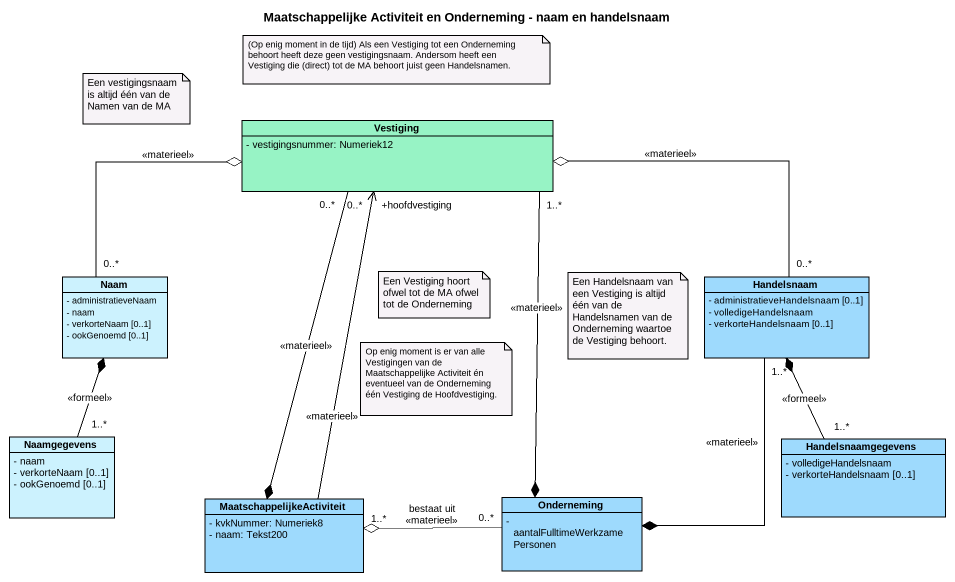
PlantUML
@startuml
title Maatschappelijke Activiteit en Onderneming - naam en handelsnaam
hide circle
hide empty members
skinparam classAttributeIconSize 0
class Vestiging #97F3C5 {
  - vestigingsnummer: Numeriek12
}
class Naam #CCF2FE {
  - administratieveNaam
  - naam
  - verkorteNaam [0..1]
  - ookGenoemd [0..1]
}
class Handelsnaam #9EDAFD {
  - administratieveHandelsnaam [0..1]
  - volledigeHandelsnaam
  - verkorteHandelsnaam [0..1]
}
class Naamgegevens #CCF2FE {
  - naam
  - verkorteNaam [0..1]
  - ookGenoemd [0..1]
}
class Handelsnaamgegevens #9EDAFD {
  - volledigeHandelsnaam
  - verkorteHandelsnaam [0..1]
}
class MaatschappelijkeActiviteit #9EDAFD {
  - kvkNummer: Numeriek8
  - naam: Tekst200
}
class Onderneming #9EDAFD {
  - aantalFulltimeWerkzamePersonen
}
Vestiging "0..*" --* MaatschappelijkeActiviteit : <<materieel>>
Vestiging "1..*" --* Onderneming : <<materieel>>
Naam "0..*" -right-o Vestiging : <<materieel>>
Handelsnaam "0..*" -left-o Vestiging : <<materieel>>
Handelsnaam "1..*" --* Onderneming : <<materieel>>
Naamgegevens "1..*" -up-* Naam : <<formeel>>
Handelsnaamgegevens "1..*" -up-* Handelsnaam : <<formeel>>
MaatschappelijkeActiviteit -up-> "+hoofdvestiging\n0..*" Vestiging : <<materieel>>
MaatschappelijkeActiviteit "1..*" o-right- "0..*" Onderneming : bestaat uit\n<<materieel>>
note as N1
  (Op enig moment in de tijd) Als een Vestiging tot een Onderneming behoort heeft deze geen vestigingsnaam. Andersom heeft een Vestiging die (direct) tot de MA behoort juist geen Handelsnamen.
end note
note as N2
  Een vestigingsnaam is altijd één van de Namen van de MA
end note
note as N3
  Een Vestiging hoort ofwel tot de MA ofwel tot de Onderneming
end note
note as N4
  Een Handelsnaam van een Vestiging is altijd één van de Handelsnamen van de Onderneming waartoe de Vestiging behoort.
end note
note as N5
  Op enig moment is er van alle Vestigingen van de Maatschappelijke Activiteit én eventueel van de Onderneming één Vestiging de Hoofdvestiging.
end note
@enduml
